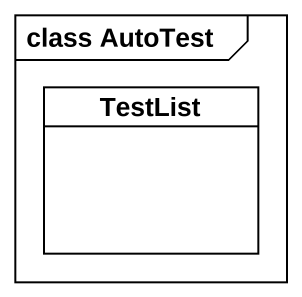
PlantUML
@startuml
mainframe class AutoTest
hide circle
hide empty members
class TestList
@enduml
